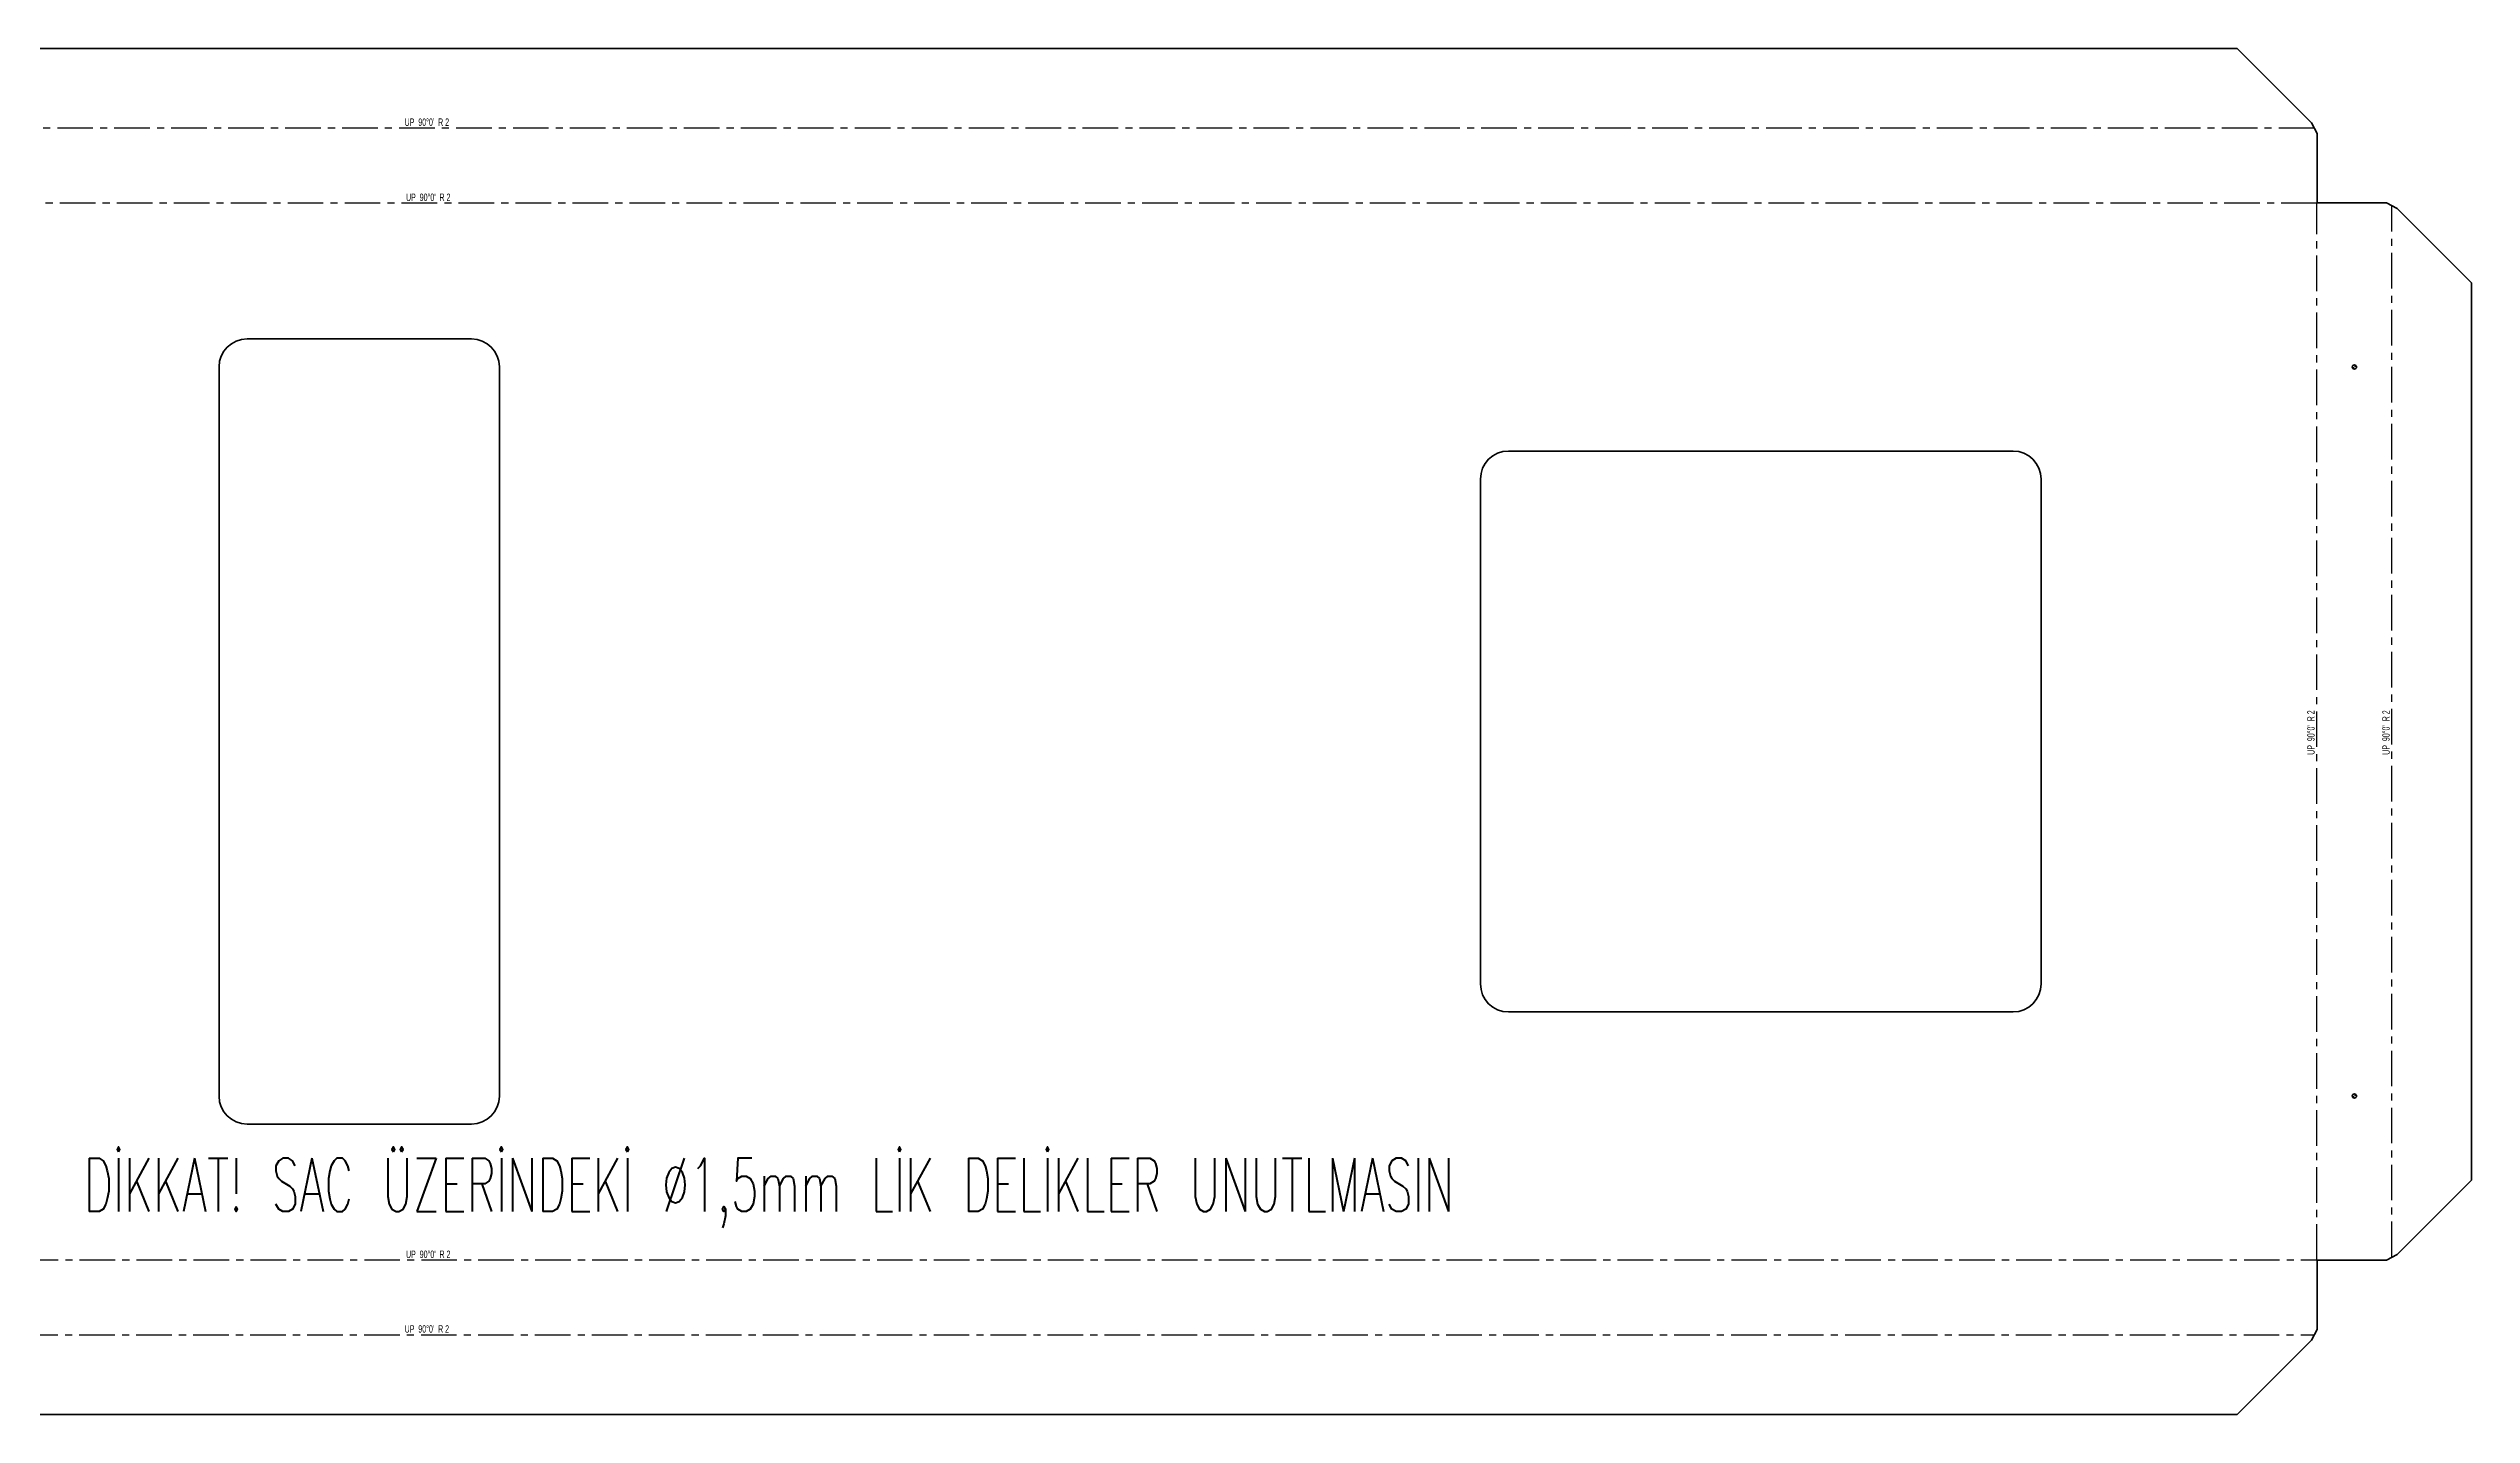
# Model space of a CAD drawing. Header units: millimetres. Extents: x -245 to 1212, y -114 to 373.
# Drawn here: x 347 to 1212, y -114 to 373 of the extents above; entities that cross this region are included whole.
import ezdxf

# ---------------------------------------------------------------- set-up
doc = ezdxf.new("R2010")
doc.units = ezdxf.units.MM
doc.linetypes.add('CENTERX2', pattern=[20.32, 12.7, -2.54, 2.54, -2.54])
doc.styles.add('SLDTEXTSTYLE1', font='TXT', dxfattribs={"width": 0.5675})
doc.styles.add('SLDTEXTSTYLE3', font='TXT', dxfattribs={"width": 0.605, "bigfont": 'bigfont'})

# ---------------------------------------------------------------- blocks, each defined once
blk = doc.blocks.new('SW_DOWELSYMBOL_0')
at = {"linetype": 'Continuous', "lineweight": 18}
h = blk.add_hatch(color=0, dxfattribs=at)
edge = h.paths.add_edge_path(flags=0)
edge.add_arc((0, 0), 0.75, 180, 270)
edge.add_line((0, -0.75), (0, 0))
edge.add_line((0, 0), (-0.75, 0))
h = blk.add_hatch(color=0, dxfattribs=at)
edge = h.paths.add_edge_path(flags=0)
edge.add_arc((0, 0), 0.75, 0, 90)
edge.add_line((0, 0.75), (0, 0))
edge.add_line((0, 0), (0.75, 0))
at = {"color": 0, "linetype": 'Continuous', "lineweight": 18}
blk.add_circle((0, 0), 0.75, dxfattribs=at)
blk = doc.blocks.new('SW_DOWELSYMBOL_1')
at = {"linetype": 'Continuous', "lineweight": 18}
h = blk.add_hatch(color=0, dxfattribs=at)
edge = h.paths.add_edge_path(flags=0)
edge.add_arc((0, 0), 0.75, 180, 270)
edge.add_line((0, -0.75), (0, 0))
edge.add_line((0, 0), (-0.75, 0))
h = blk.add_hatch(color=0, dxfattribs=at)
edge = h.paths.add_edge_path(flags=0)
edge.add_arc((0, 0), 0.75, 0, 90)
edge.add_line((0, 0.75), (0, 0))
edge.add_line((0, 0), (0.75, 0))
at = {"color": 0, "linetype": 'Continuous', "lineweight": 18}
blk.add_circle((0, 0), 0.75, dxfattribs=at)

msp = doc.modelspace()

# ---------------------------------------------------------------- linework, layer by layer
at = {"color": 7, "linetype": 'Continuous', "lineweight": 35}
for p, q in [((-190.31, 372.84), (1128.18, 372.84)), ((1154.68, 346.34), (1128.18, 372.84)), ((1154.68, 346.34), (1156.68, 342.55)), ((1156.68, 317.76), (1156.68, 342.55)), ((1156.68, 317.76), (1181.47, 317.76)), ((1181.47, 317.76), (1185.26, 315.76)), ((1211.76, 289.26), (1185.26, 315.76)), ((1211.76, 289.26), (1211.76, -30.73)), ((498.19, 269.26), (418.19, 269.26)), ((408.19, 259.26), (408.19, -0.74)), ((508.19, -0.74), (508.19, 259.26)), ((1048.19, 229.26), (868.19, 229.26)), ((858.19, 219.26), (858.19, 39.26)), ((1058.19, 39.26), (1058.19, 219.26)), ((868.19, 29.26), (1048.19, 29.26)), ((418.19, -10.74), (498.19, -10.74)), ((1185.26, -57.23), (1211.76, -30.73)), ((1156.68, -59.23), (1181.47, -59.23)), ((1156.68, -59.23), (1156.68, -84.02)), ((1185.26, -57.23), (1181.47, -59.23)), ((1156.68, -84.02), (1154.68, -87.81)), ((1128.18, -114.31), (1154.68, -87.81)), ((1128.18, -114.31), (-190.31, -114.31))]:
    msp.add_line(p, q, dxfattribs=at)
at = {"color": 7, "linetype": 'CENTERX2'}
for p, q in [((1155.68, 344.44), (-190.31, 344.44)), ((1156.58, 317.66), (-190.21, 317.66)), ((1156.58, -59.13), (1156.58, 317.66)), ((1183.37, -58.23), (1183.37, 316.76)), ((-190.21, -59.13), (1156.58, -59.13)), ((-190.31, -85.92), (1155.68, -85.92))]:
    msp.add_line(p, q, dxfattribs=at)
at = {"color": 7, "linetype": 'Continuous', "lineweight": 35}
for centre in [(1169.97, 259.26), (1169.97, -0.74)]:
    msp.add_circle(centre, 0.75, dxfattribs=at)
for centre, start, end in [((418.19, 259.26), 90, 180), ((498.19, 259.26), 0, 90), ((868.19, 219.26), 90, 180), ((1048.19, 219.26), 0, 90), ((868.19, 39.26), 180, 270), ((1048.19, 39.26), 270, 0), ((418.19, -0.74), 180, 270), ((498.19, -0.74), 270, 0)]:
    msp.add_arc(centre, 10, start, end, dxfattribs=at)

# ---------------------------------------------------------------- block references
at = {"color": 7, "linetype": 'Continuous', "lineweight": 18}
for name, p in [('SW_DOWELSYMBOL_0', (1169.97, 259.26)), ('SW_DOWELSYMBOL_1', (1169.97, -0.74))]:
    msp.add_blockref(name, p, dxfattribs=at)

# ---------------------------------------------------------------- texts
at = {"color": 7, "linetype": 'Continuous', "lineweight": 0}
for s, insert, char_height, attachment_point, style in [("UP  90°0'  R 2", (482.31, 347.89), 2.6458, 2, 'SLDTEXTSTYLE1'), ("UP  90°0'  R 2", (482.81, 321.1), 2.6458, 2, 'SLDTEXTSTYLE1'), ('DİKKAT! SAC ÜZERİNDEKİ Ø1,5mm LİK DELİKLER UNUTLMASIN', (359.92, -22.92), 19.05, 1, 'SLDTEXTSTYLE3'), ("UP  90°0'  R 2", (482.81, -55.84), 2.6458, 2, 'SLDTEXTSTYLE1'), ("UP  90°0'  R 2", (482.31, -82.47), 2.6458, 2, 'SLDTEXTSTYLE1')]:
    msp.add_mtext(s, dxfattribs=dict(at, insert=insert, char_height=char_height, attachment_point=attachment_point, style=style))
at = {"color": 7, "linetype": 'Continuous', "lineweight": 0, "char_height": 2.6458, "attachment_point": 2, "rotation": 90, "style": 'SLDTEXTSTYLE1'}
for insert in [(1153.14, 128.88), (1179.92, 128.88)]:
    msp.add_mtext("UP  90°0'  R 2", dxfattribs=dict(at, insert=insert))

doc.saveas('drawing.dxf')
